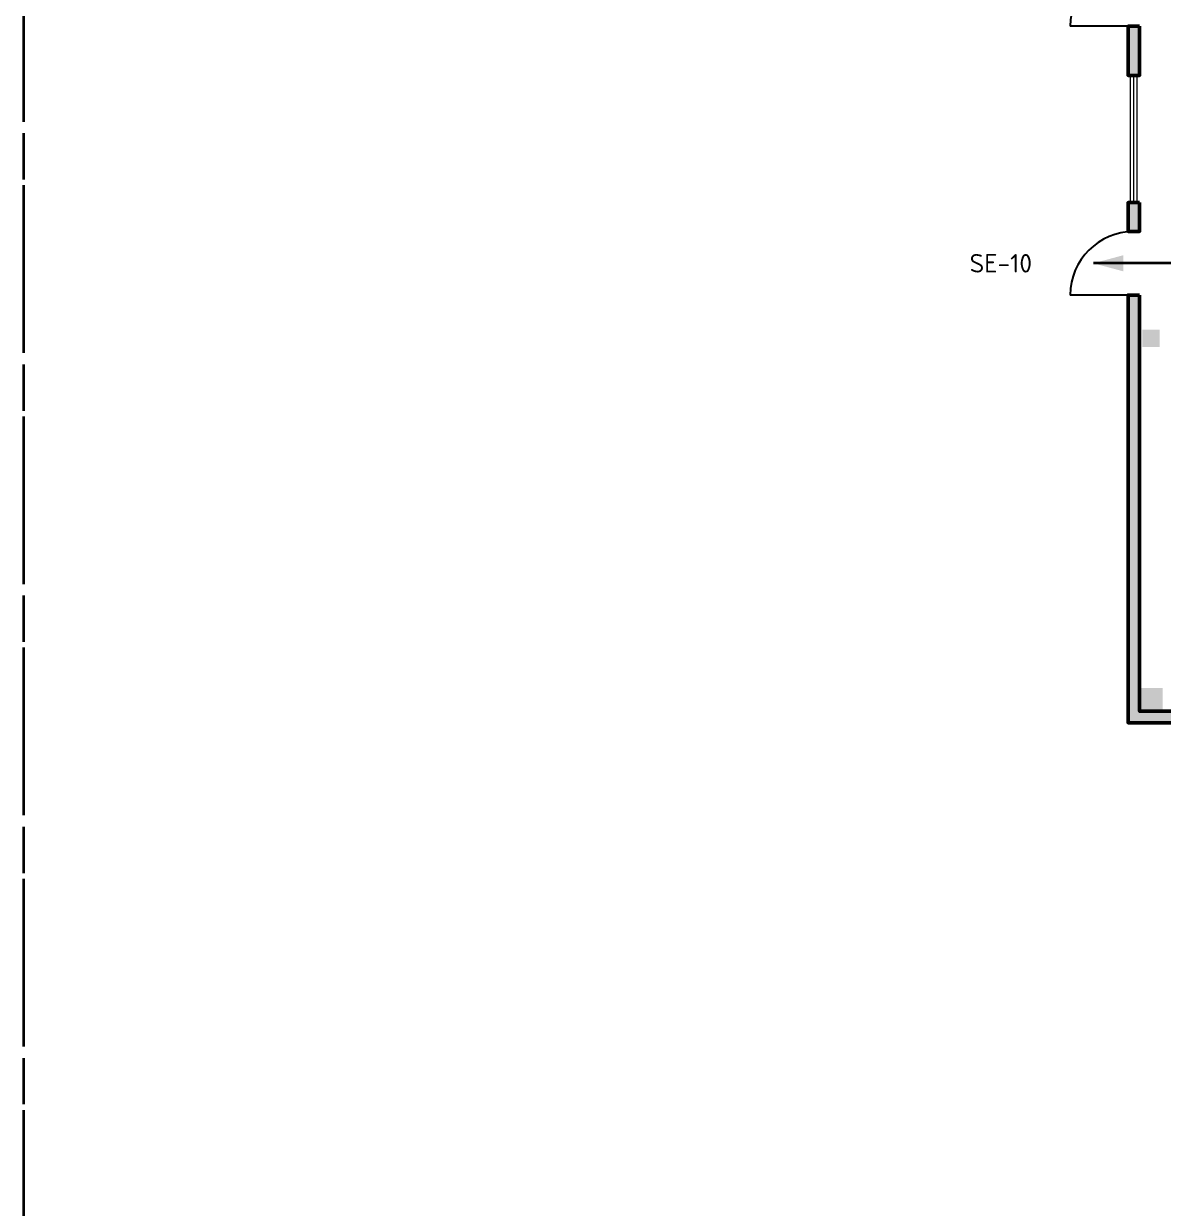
# Model space of a CAD drawing. Header units: millimetres. Extents: x 0 to 1189, y 0 to 841.
# Drawn here: x 137.5 to 236.1, y 438 to 540.5 of the extents above; entities that cross this region are included whole.
import ezdxf
from ezdxf.enums import TextEntityAlignment as Align

# ---------------------------------------------------------------- set-up
doc = ezdxf.new("R2010")
doc.units = ezdxf.units.MM
doc.linetypes.add('FLUJO-TRAZOS', pattern=[4, 2.5, -1.5])
doc.linetypes.add('IRAM-E-TRAZOS', pattern=[5, 4, -1])
for name, color, linetype, lineweight in [('A-ABERTURA', 7, 'CONTINUOUS', 25), ('A-COLUMNA', 7, 'CONTINUOUS', 50), ('A-MURO', 7, 'CONTINUOUS', 50), ('F-PERSONAL', 6, 'FLUJO-TRAZOS', 35), ('S-ESCAPE', 3, 'CONTINUOUS', 35)]:
    doc.layers.add(name, color=color, linetype=linetype, lineweight=lineweight)
doc.layers.add('A-PASILLO', color=2, linetype='IRAM-E-TRAZOS', lineweight=35, true_color=0xd7a500)
doc.layers.add('A-VENTANA', color=4, linetype='CONTINUOUS', lineweight=18, true_color=0x0096c8)
doc.styles.add('ISO3098', font='isocpeur.ttf')

msp = doc.modelspace()

# ---------------------------------------------------------------- hatches: boundary and pattern name
at = {"layer": 'A-COLUMNA', "true_color": 0x000000}
h = msp.add_hatch(color=7, dxfattribs=at)
h.dxf.hatch_style = 1
h.paths.add_polyline_path([(234.25, 512.5), (235.75, 512.5), (235.75, 514), (234.25, 514)])
h = msp.add_hatch(color=7, dxfattribs=at)
h.dxf.hatch_style = 1
h.paths.add_polyline_path([(234, 481), (236, 481), (236, 483), (234, 483)])
at = {"layer": 'A-MURO', "true_color": 0x464646}
h = msp.add_hatch(color=7, dxfattribs=at)
h.dxf.hatch_style = 1
h.paths.add_polyline_path([(234, 540.25), (234, 536), (233, 536), (233, 540.25)])
h = msp.add_hatch(color=7, dxfattribs=at)
h.dxf.hatch_style = 1
h.paths.add_polyline_path([(234, 525), (234, 522.5), (233, 522.5), (233, 525)])
h = msp.add_hatch(color=7, dxfattribs=at)
h.dxf.hatch_style = 1
h.paths.add_polyline_path([(234, 517), (234, 481), (307, 481), (307, 480), (233, 480), (233, 517)])
at = {"layer": 'S-ESCAPE', "true_color": 0x00963c}
h = msp.add_hatch(color=7, dxfattribs=at)
h.dxf.hatch_style = 1
h.paths.add_polyline_path([(230, 519.75), (232.6, 519.05), (232.6, 520.45)])

# ---------------------------------------------------------------- linework, layer by layer
at = {"layer": 'A-ABERTURA'}
for p, q in [((233.5, 540.25), (228, 540.25)), ((233.5, 517), (228, 517))]:
    msp.add_line(p, q, dxfattribs=at)
for centre in [(233.5, 540.25), (233.5, 517)]:
    msp.add_arc(centre, 5.5, 90, 180, dxfattribs=at)
at = {"layer": 'A-MURO'}
for points in [[(234, 540.25), (234, 536), (233, 536), (233, 540.25)], [(234, 525), (234, 522.5), (233, 522.5), (233, 525)], [(234, 517), (234, 481), (307, 481), (307, 480), (233, 480), (233, 517)]]:
    msp.add_lwpolyline(points, close=True, dxfattribs=at)
at = {"layer": 'A-PASILLO'}
msp.add_lwpolyline([(137.5, 172), (137.5, 564.5), (218, 564.5), (218, 577)], dxfattribs=at)
at = {"layer": 'A-VENTANA'}
for p, q in [((233.2, 525), (233.2, 536)), ((233.5, 525), (233.5, 536)), ((233.8, 525), (233.8, 536))]:
    msp.add_line(p, q, dxfattribs=at)
at = {"layer": 'F-PERSONAL'}
msp.add_lwpolyline([(137.5, 172), (137.5, 564.5), (218, 564.5), (218, 577), (218, 587), (210.25, 587), (210.25, 600.75), (164.25, 600.75), (164.25, 614), (175, 614), (175, 629.5)], dxfattribs=at)
at = {"layer": 'S-ESCAPE'}
msp.add_line((241, 519.75), (230, 519.75), dxfattribs=at)

# ---------------------------------------------------------------- texts
at = {"layer": 'S-ESCAPE', "style": 'ISO3098'}
msp.add_text('SE-10', height=1.6, dxfattribs=at).set_placement((222, 519.75), align=Align.MIDDLE_CENTER)

doc.saveas('drawing.dxf')
